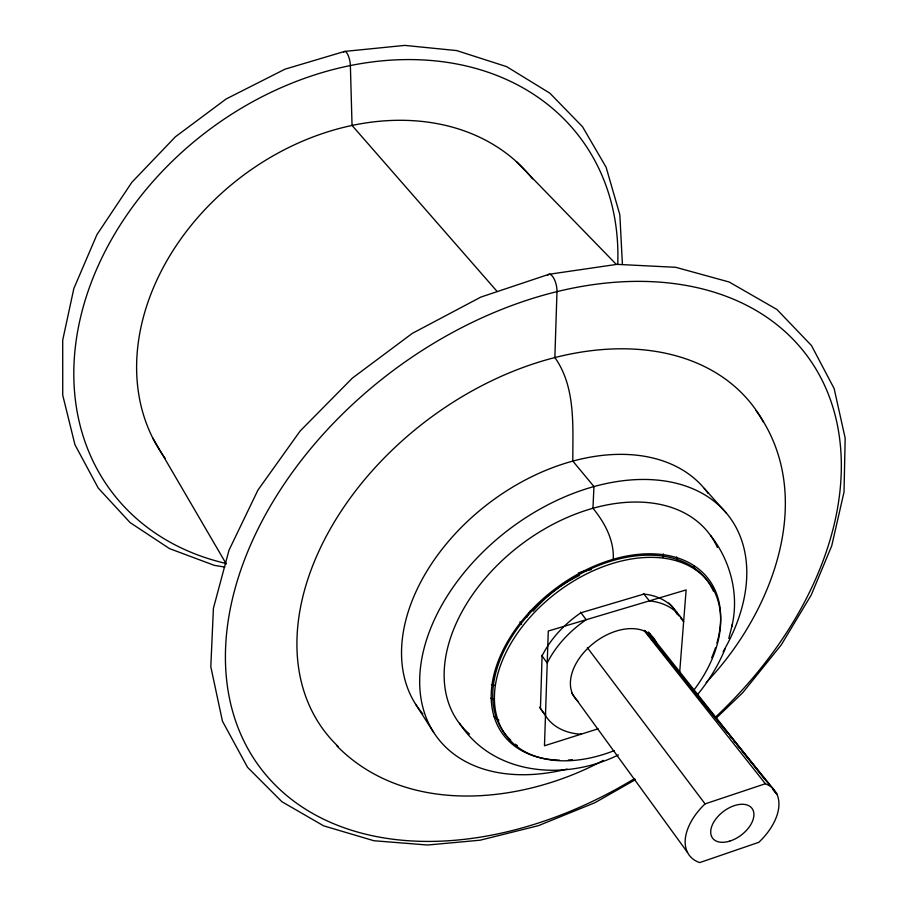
<?xml version="1.0" encoding="UTF-8"?>
<svg xmlns="http://www.w3.org/2000/svg" width="908" height="908" viewBox="0 0 908 908"><rect width="100%" height="100%" fill="white"/><g stroke="black" fill="none" stroke-linecap="round" stroke-linejoin="round"><path stroke-width="1.36" d="M622.366 263.649L619.846 214.765L606.113 167.254L582.505 126.711L549.828 93.161L506.641 66.647L456.69 50.587L404.775 45.4L344.87 51.393M613.263 559.271C614.251 540.271 604.671 522.543 592.947 508.253L593.957 486.552L572.812 461.071C572.71 426.488 575.944 387.205 554.856 357.536L556.99 291.616A11.872 4.608 76.5 0 0 553.539 277.837A11.872 4.608 76.5 0 0 547.501 275.499M540.442 708.444L542.087 655.939M679.627 672.862L686.13 589.916L548.284 631.026L544.471 745.774L598.1 728.818M731.78 626.69C739.441 595.035 730.656 560.826 710.567 535.436M728.795 638.426L732.438 624.08M725.061 648.982C718.137 665.836 708.444 681.477 696.822 695.471M706.174 682.475L708.092 680.512C772.719 611.538 817.643 495.371 756.035 410.507M716.287 718.058L742.835 692.577L781.334 644.771L811.253 594.99L831.739 545.799L844.02 492.057L845.166 438.133L834.146 388.579L811.468 345.528L776.908 309.469L729.169 282.013L675.734 267.304L617.86 264.398M616.668 264.398L549.022 274.273L480.831 297.098L412.289 333.384L352.349 378.125L300.151 431.005L257.94 490.082L228.986 550.237L213.414 608.326L210.804 666.744L222.437 721.145L247.521 767.294L281.9 801.719L323.657 825.849L373.903 840.74L427.589 845.019L480.162 840.195L538.296 825.701L594.91 802.706L635.475 779.609M603.366 760.382C522.509 803.898 406.988 816.689 337.038 746.115M618.405 754.923C565.968 780.903 493.77 776.102 459.55 723.29M765.365 783.74A53.583 32.086 -37.2 0 1 758.816 842.306L699.716 862.6A53.583 32.086 -37.2 0 1 705.073 803.886L765.365 783.74L643.999 630.447M344.234 51.54L284.953 69.19L226.16 98.961L175.414 136.779L131.819 182.36L96.906 234.695L73.843 288.528L62.709 340.159L62.731 395.162L74.944 444.716L98.268 488.095L130.116 522.599L169.49 548.602L214.333 565.355L224.775 567.08M580.927 612.775L643.908 594.082A83.457 54.957 -37.2 0 1 677.493 613.74M516.436 161.647L616.237 264.33M704.302 488.447L726.491 513.247M497.13 291.468L352.043 125.418L350.375 65.558A10.192 3.28 78.6 0 0 347.685 54.355A10.192 3.28 78.6 0 0 343.587 52.244M676.744 613.195L676.29 612.639A83.298 54.934 -37.2 0 0 668.856 603.048M677.663 614.319L679.036 615.999M680.41 617.69L683.645 621.628A83.74 54.934 -37.2 0 0 649.39 600.869L643.454 593.514M644.862 630.527L773.548 789.177M644.657 630.47L727.251 732.779M729.907 736.082L731.689 738.283M733.46 740.485L735.242 742.687M737.012 744.878L739.68 748.181M741.461 750.383L764.547 778.985M649.299 633.444L769.939 785.511M580.484 612.196L586.227 619.71A83.74 54.934 -37.2 0 0 547.183 663.022L541.667 655.36M587.317 647.608L705.073 803.886M519.921 621.901L521.589 624.193M571.631 693.031L687.56 852.51M580.553 733.641L580.984 734.231A83.74 54.934 -37.2 0 1 545.436 715.617L539.613 707.264M415.716 704.336L433.661 732.37M152.68 437.872L226.274 563.993M676.63 556.967L676.982 560.281M676.653 611.413A93.751 62.448 -37.2 0 1 676.608 613.887M533.223 611.084A93.751 62.448 -37.2 0 1 579.259 575.536M526.697 617.429A66.829 44.946 -37.2 0 1 530.567 610.664M578.385 572.993A66.829 44.946 -37.2 0 1 591.324 569.634M648.482 631.991A49.225 32.45 -37.2 0 1 650.31 636.326M614.228 750.632A127.052 83.706 -37.2 0 1 496.574 678.889A127.052 83.706 -37.2 0 1 656.972 557.535A127.052 83.706 -37.2 0 1 693.474 690.67M649.822 633.557A49.282 32.45 -37.2 0 1 651.955 638.54M510.682 740.19A126.893 83.706 -37.2 0 1 557.512 588.361A126.893 83.706 -37.2 0 1 713.359 591.074M517.424 745.695A126.893 83.706 -37.2 0 1 515.404 744.22M649.027 633.228A49.214 32.45 -37.2 0 1 650.162 636.281M542.019 655.985A83.457 54.957 -37.2 0 1 580.859 612.809M577.999 701.248A49.463 32.438 -37.2 0 1 596.284 641.196A49.463 32.438 -37.2 0 1 657.017 644.237M545.685 714.937A83.502 54.991 -37.2 0 1 540.532 708.615M226.081 563.459A293.613 229.917 -37.2 0 1 87.27 293.704A293.613 229.917 -37.2 0 1 393.425 59.996A293.613 229.917 -37.2 0 1 617.735 264.5M165.12 458.279A230.825 180.499 -37.2 0 1 241.085 177.037A230.825 180.499 -37.2 0 1 532.508 178.819M559.385 760.144A128.811 84.966 -37.2 0 1 498.73 659.798A128.811 84.966 -37.2 0 1 640.991 554.13A128.811 84.966 -37.2 0 1 716.9 643.159M715.413 647.949A128.811 84.966 -37.2 0 1 711.702 657.676M572.301 759.724A128.811 84.966 -37.2 0 1 568.385 760.007M469.538 734.152A156.834 105.056 -37.2 0 1 521.521 544.244A156.834 105.056 -37.2 0 1 717.399 547.49M498.867 720.135A126.893 84.966 -37.2 0 1 493.725 716.367M693.644 565.718A126.814 84.909 -37.2 0 1 695.142 569.679M567.023 769.076A183.041 122.648 -37.2 0 1 424.672 646.133A183.041 122.648 -37.2 0 1 646.371 479.481A183.041 122.648 -37.2 0 1 723.086 651.762M422.89 713.96A180.386 122.625 -37.2 0 1 487.21 504.507A180.386 122.625 -37.2 0 1 708.115 493.35M493.827 699.557A125.043 84.943 -37.2 0 1 490.717 698.297M338.434 746.762A268.972 185.709 -37.2 0 1 425.648 421.369A268.972 185.709 -37.2 0 1 763.469 422.106M663.362 553.925A123.874 84.932 -37.2 0 1 663.169 557.41M494.837 685.472A123.874 84.932 -37.2 0 1 491.41 684.723M634.681 778.531A342.327 236.795 -37.2 0 1 226.637 633.126A342.327 236.795 -37.2 0 1 684.825 285.203A342.327 236.795 -37.2 0 1 715.152 717.433M776.976 794.386L772.538 788.882L776.976 794.386M729.782 841.103A24.709 14.8 -37.2 0 0 752.165 808.585A24.709 14.8 -37.2 0 0 714.982 820.174A24.709 14.8 -37.2 0 0 729.782 841.103"/></g></svg>
